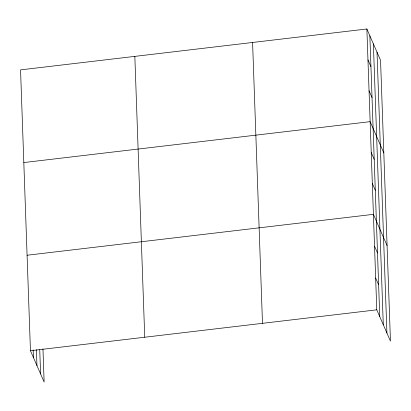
<?xml version="1.0" encoding="UTF-8"?>
<svg xmlns="http://www.w3.org/2000/svg" width="411" height="411" viewBox="0 0 411 411"><rect width="100%" height="100%" fill="white"/><g stroke="black" fill="none" stroke-linecap="round" stroke-linejoin="round"><path stroke-width="0.62" d="M366.874 28.976L376.779 309.827L390.45 341.125L380.55 60.273L366.874 28.976L20.55 69.875L30.45 350.727L44.126 382.025L42.96 348.918M23.817 162.556L370.141 121.656L383.817 152.954M27.085 255.236L373.409 214.342L387.085 245.634M30.45 350.727L376.779 309.827M367.963 59.872L370.943 66.685M369.052 90.764L372.032 97.577M371.231 152.553L374.21 159.365M372.32 183.445L375.3 190.257M374.534 246.168L377.509 252.981M375.654 278L378.634 284.813M377.021 52.192L386.921 333.044M373.383 43.869L383.283 324.721M369.854 35.788L379.754 316.645M252.585 42.472L262.49 323.323M134.839 56.379L144.739 337.231M39.744 349.756L40.597 373.943M36.399 349.704L36.959 365.62M33.157 349.9L33.43 357.539"/></g></svg>
